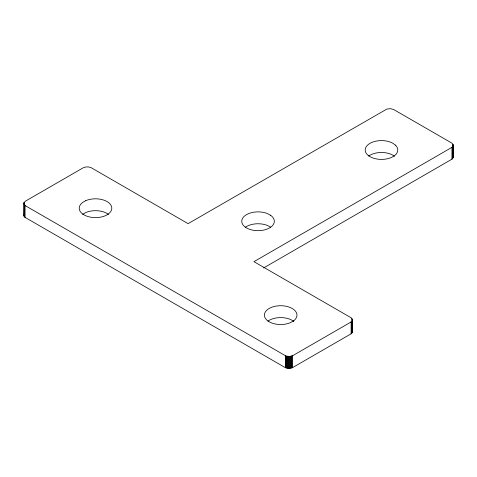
<?xml version="1.0" encoding="UTF-8"?>
<svg xmlns="http://www.w3.org/2000/svg" width="477" height="477" viewBox="0 0 477 477"><rect width="100%" height="100%" fill="white"/><g stroke="black" fill="none" stroke-linecap="round" stroke-linejoin="round"><path stroke-width="0.72" d="M23.898 203.017L24.047 204.329L25.555 205.831L285.997 356.039L289.664 356.456L293.021 355.502L350.631 322.243C352.801 321.403 352.801 318.332 350.631 317.491L253.931 261.664L451.445 147.631C453.615 146.785 453.615 143.72 451.445 142.879L393.835 109.621L390.484 108.661L386.811 109.084L188.093 223.653L91.393 167.821L88.782 166.95L85.771 166.95L83.165 167.821L25.555 201.085L24.047 202.588L23.898 215.777L25.054 217.381L285.365 367.672L288.907 368.369L292.449 367.672L351.132 333.793L352.139 332.618L352.288 331.306M263.608 267.955L451.946 159.175L453.15 157.13L453.15 145.252M24.047 214.465L23.898 215.777M82.652 214.31L85.681 212.587A16.296 9.409 0 0 1 108.506 214.411M270.608 227.165L267.496 225.49A16.296 9.409 0 0 0 245.285 227.308M394.455 156.307L392.78 155.097A16.296 9.409 0 0 0 368.626 156.11M452.953 156.265L453.15 157.13M453.102 144.817L453.102 157.571M452.953 144.382L452.953 158M452.709 146.54L452.709 158.418M452.369 146.934L452.369 158.811M451.946 147.298L451.946 159.175M352.288 319.429L352.288 332.183M352.139 320.735L352.139 332.618M351.895 318.582L351.895 320.067M351.895 321.152L351.895 333.029M351.555 321.546L351.555 333.429M351.132 321.915L351.132 333.793M292.449 355.794L292.449 367.672M291.817 356.039L291.817 367.916M291.137 356.23L291.137 368.113M290.415 356.373L290.415 368.25M289.664 356.456L289.664 368.339M288.907 356.486L288.907 368.369M288.15 356.456L288.15 368.339M287.398 356.373L287.398 368.25M286.683 356.23L286.683 368.113M285.997 356.039L285.997 367.916M285.365 355.794L285.365 367.672M25.054 205.504L25.054 217.381M24.631 205.14L24.631 217.017M24.291 204.746L24.291 216.624M24.047 202.588L24.047 216.206M267.883 321.17A16.296 9.409 0 0 1 293.731 321.367M85.681 200.704L82.652 202.433A16.296 9.409 0 0 0 91.87 217.381A16.296 9.409 0 0 0 111.439 206.237A16.296 9.409 0 0 0 85.681 200.704M293.474 320.938L290.427 322.655A16.296 9.409 0 0 1 264.723 317.032A16.296 9.409 0 0 1 284.411 305.96A16.296 9.409 0 0 1 293.474 320.938M270.608 215.288L267.496 213.613A16.296 9.409 0 0 0 242.024 219.569A16.296 9.409 0 0 0 262.141 230.379A16.296 9.409 0 0 0 270.608 215.288M395.433 145.133L392.78 143.219A16.296 9.409 0 0 0 371.309 142.659A16.296 9.409 0 0 0 367.552 154.876L370.206 156.79A16.296 9.409 0 0 0 391.671 157.35A16.296 9.409 0 0 0 395.433 145.133"/></g></svg>
